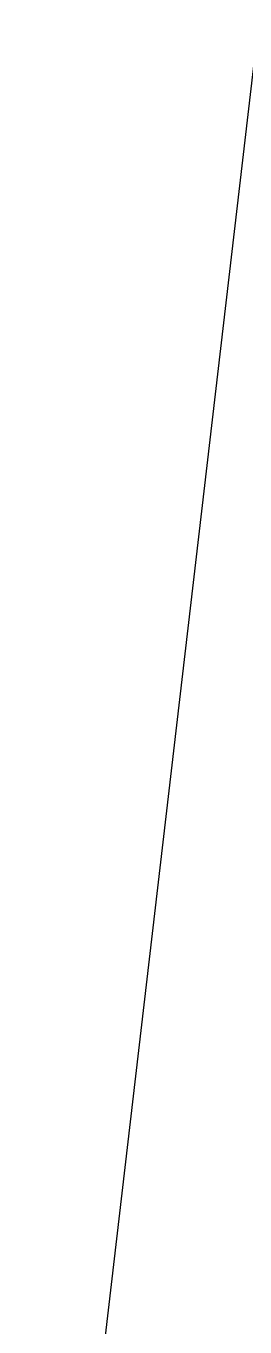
# Model space of a CAD drawing. Header units: millimetres. Extents: x 0 to 1818, y -1116 to 847.
# Drawn here: x 238.591 to 238.889, y 470.203 to 471.971 of the extents above; entities that cross this region are included whole.
import ezdxf

# ---------------------------------------------------------------- set-up
doc = ezdxf.new("R2010")
doc.units = ezdxf.units.MM
doc.layers.add('Blocks', color=7, linetype='Continuous')
doc.layers.add('Blocks$Inner', color=7, linetype='Continuous', lineweight=25, true_color=0x007f00)

# ---------------------------------------------------------------- blocks, each defined once
blk = doc.blocks.new('Series 7 3217 Office Chair Front')
at = {"layer": 'Blocks$Inner'}
blk.add_lwpolyline([(239.0408, 473.1158), (238.3283, 467.0329), (238.3225, 466.995), (238.0376, 463.4419), (238.2035, 460.2042), (238.7656, 457.234), (239.6902, 454.4613), (240.9758, 451.8083), (242.6337, 449.3015), (244.188, 447.6627), (245.354, 446.8387), (246.7592, 446.2919), (247.786, 446.2141), (385.5565, 458.5099)], dxfattribs=at)
blk.add_open_spline([(192.4405, 525.0284), (193.4858, 525.1828), (196.3441, 525.2882), (202.2966, 524.6105), (209.5824, 522.9387), (216.9167, 520.4267), (223.5943, 518.0452), (228.9929, 516.184), (234.7035, 514.3079), (240.6023, 512.3827), (246.8157, 510.3611), (253.5729, 508.2054), (260.77, 505.8417), (270.919, 502.1797), (284.3076, 496.7105), (298.4286, 490.7692), (309.8519, 486.2513), (318.7424, 483.1309), (327.8059, 480.4573), (336.9553, 478.1215), (346.2844, 476.0584), (355.8042, 474.3105), (365.3597, 472.9473), (378.1516, 471.5746), (392.1498, 470.6262), (402.8759, 470.3341), (407.0213, 470.2669)], degree=3, knots=[0, 0, 0, 0, 0.0384615, 0.0769231, 0.1153846, 0.1538462, 0.1730769, 0.1923077, 0.2115385, 0.2307692, 0.25, 0.2692308, 0.2884615, 0.3076923, 0.3461538, 0.3846154, 0.4038462, 0.4230769, 0.4423077, 0.4615385, 0.4807692, 0.5, 0.5192308, 0.5384615, 0.5769231, 0.601105, 0.601105, 0.601105, 0.601105], dxfattribs=at)

msp = doc.modelspace()

# ---------------------------------------------------------------- block references
at = {"layer": 'Blocks'}
msp.add_blockref('Series 7 3217 Office Chair Front', (0, 0), dxfattribs=at)

doc.saveas('drawing.dxf')
